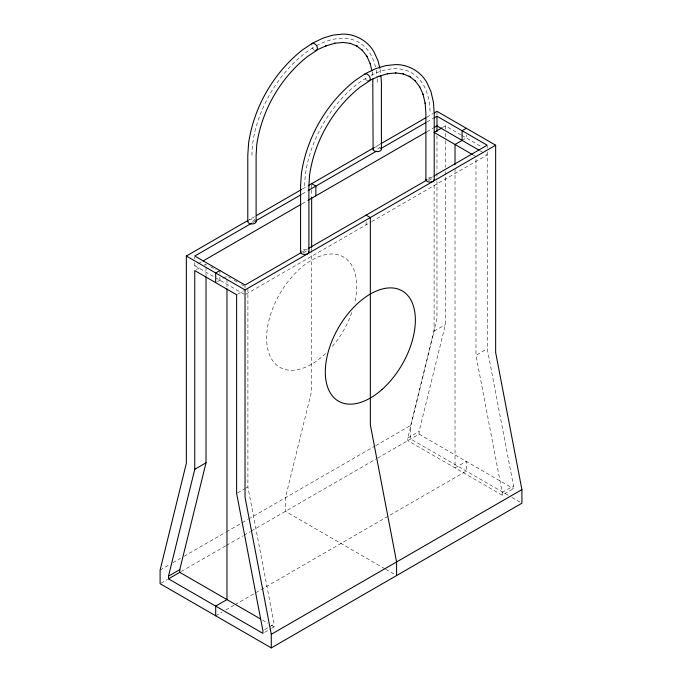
<?xml version="1.0" encoding="UTF-8"?>
<svg xmlns="http://www.w3.org/2000/svg" width="682" height="682" viewBox="0 0 682 682"><rect width="100%" height="100%" fill="white"/><g stroke="black" fill="none" stroke-linecap="round" stroke-linejoin="round"><path stroke-width="0.51" stroke-dasharray="3.41 2.56" d="M508.235 495.311L410.717 439.012L410.717 425.423L436.966 318.579L436.966 178.292M487.212 152.009L487.246 348.792L513.503 485.959L513.503 488.662L502.225 495.166L407.836 440.674L407.836 437.972L434.093 331.128L434.093 182.341M377.547 458.159L419.115 434.161L419.115 431.459L445.372 324.615L445.372 175.837M254.531 216.663L249.007 219.86A4.16 2.404 0 0 1 254.889 219.86L250.473 222.409M302.441 189.008L307.974 185.811M379.84 144.32L374.316 147.508A4.16 2.404 0 0 1 380.198 147.508L375.782 150.057M426.83 117.193L433.283 113.468M252.579 222.664L255.332 221.079M302.117 194.063L307.625 190.883M426.881 122.035L433.3 118.327M194.788 262.817L194.788 265.733L197.541 264.139M198.453 263.61L202.128 261.496M302.117 203.765L307.625 200.585M426.881 131.737L433.3 128.028M196.484 269.578L200.823 267.071M204.293 265.068L206.024 264.07L206.024 266.193M442.763 127.389L445.372 125.889L460.844 134.823M217.379 281.692L222.554 278.708M223.44 278.196L226.97 276.159M462.089 140.415L466.309 137.977L466.309 135.07M301.904 252.204L307.412 249.024M427.58 179.647L433.087 176.468M303.277 252.886L307.684 250.345A4.16 2.404 0 0 0 301.802 250.345M428.586 180.542L432.993 177.993A4.16 2.404 0 0 0 427.111 177.993M237.498 294.257L243.568 290.754M245.946 294.206L370.71 222.179M371.622 221.65L487.212 154.916L484.518 153.365M434.093 331.128L445.372 324.615M237.498 492.984L245.307 488.483M246.176 487.98L247.907 486.974L247.907 288.247M502.225 495.166L502.225 492.472L475.976 355.305L487.246 348.792M160.1 570.118L169.306 564.798M172.998 562.667L180.363 558.413M184.055 556.29L225.512 532.352M226.433 531.815L241.181 523.307M242.101 522.77L247.626 519.582M248.546 519.053L374.776 446.173M375.705 445.636L410.717 425.423M407.836 437.972L419.115 431.459M161.02 583.17L167.465 579.453M181.284 571.473L225.512 545.932M226.433 545.404L243.022 535.83M243.943 535.293L250.396 531.576M251.317 531.039L376.626 458.696M215.691 615.803L222.144 612.078M225.827 609.955L234.122 605.164M235.043 604.636L466.309 471.109L466.309 461.407L455.03 467.92L455.03 167.891M264.625 629.648L274.164 624.141L247.907 486.974M502.225 492.472L513.503 485.959M264.625 632.35L270.694 628.847M271.564 628.344L274.164 626.843L274.164 624.141M367.632 81.03L365.484 79.138L364.461 76.154M461.757 135.351L480.878 146.391M480.034 150.773L483.623 152.845M473.24 155.002L475.976 156.579L475.976 355.305M210.576 266.696L216.041 269.85M228.785 277.207L230.61 278.265M234.25 280.362L237.89 282.467M241.53 284.573L244.267 286.15M194.788 265.733L214.523 277.122M215.427 277.642L244.13 294.223M419.115 434.161L513.503 488.662M511.875 497.417L521.901 503.205M384.75 568.711L285.408 511.355L285.408 497.775L311.657 390.922L311.657 252.707M385.662 569.24L396.592 575.557M262.365 620.032L267.813 623.178M271.436 625.266L274.164 626.843M314.368 50.323L312.356 48.09L311.657 45.106M380.096 69.291L380.769 73.767M372.398 72.897L372.346 72.471L372.722 77.774M487.212 146.187L487.212 148.13M445.372 125.889L445.372 129.077M445.372 133.322L445.372 139.699M445.372 140.765L445.372 167.329M445.372 171.583L445.372 174.771M436.966 111.337L436.966 115.59M436.966 135.786L436.966 171.915M436.966 172.981L436.966 177.226M366.123 221.914L366.123 224.83M311.657 184.745L311.657 188.991M311.657 190.056L311.657 196.425M311.657 248.461L311.657 251.649M245.034 286.005L245.034 287.949M226.97 279.356L226.97 286.798M219.911 270.532L219.911 273.448M219.911 277.327L219.911 280.234M206.024 267.259L206.024 275.758M194.788 257.003L194.788 258.938M325.578 353.557A63.682 36.768 -60 0 1 266.875 343.43A63.682 36.768 -60 0 1 316.363 257.711A63.682 36.768 -60 0 1 354.487 303.481M351.784 312.586A63.682 36.768 -60 0 1 330.693 348.28M316.388 45.796A88.609 51.159 -60 0 1 375.953 69.061M376.149 70.067A88.609 51.159 -60 0 1 377.095 77.91M377.155 78.907A88.609 51.159 -60 0 1 377.257 82.974M251.948 155.326A88.609 51.159 -60 0 1 314.598 46.802M370.974 75.335A88.609 51.159 -60 0 1 430.052 113.459M304.743 185.802A88.609 51.159 -60 0 1 367.402 77.288"/><path stroke-width="1.02" d="M168.497 576.154L194.754 469.31L194.754 270.584L236.628 294.76L236.628 493.487L262.885 630.654L262.885 633.348L168.497 578.856L168.497 576.154L179.775 569.649L206.024 462.797L206.024 276.824M311.879 44.1L312.688 43.111L323.046 38.098L332.969 35.123L342.901 34.1C355.629 33.981 367.845 41.031 374.103 52.113L378.186 61.227L379.857 68.285M364.674 74.585L365.484 73.596L375.842 68.584L385.765 65.6L395.705 64.585C408.433 64.466 420.641 71.516 426.906 82.599L430.99 91.712L433.42 102.223L434.212 113.365L434.212 179.69M434.204 112.931L436.966 111.337L495.652 145.215L495.652 352.458L521.901 489.616L521.901 503.205L271.283 647.9L160.1 583.707L160.1 570.118L186.348 463.274L186.348 256.031L248.086 220.388M256.372 215.606L301.521 189.536M308.895 185.282L373.395 148.045M380.761 143.791L425.909 117.722M251.667 223.193L194.788 256.031L245.034 285.042L300.992 252.732M256.253 220.55L301.197 194.592M308.537 190.355L376.421 151.165M381.008 148.514L425.96 122.564M434.221 117.798L436.966 116.213L487.212 145.215L434.008 175.939M203.04 260.967L301.197 204.293M308.537 200.056L425.96 132.265M434.221 127.5L436.966 125.906L479.139 150.253M441.902 127.892L434.093 132.393L472.336 154.473M219.911 270.532L215.691 272.971L215.691 282.672M466.309 128.276L462.089 130.714L462.089 140.415L455.03 144.49L455.03 164.703M308.332 248.495L426.668 180.176M186.348 256.031L245.034 289.91L495.652 145.215M194.754 469.31L206.024 462.797M168.497 578.856L179.775 572.343L260.55 618.983M271.283 647.9L271.283 634.311L521.901 489.616M315.289 50.673L326.158 45.805L325.757 45.967L334.956 43.213L334.487 43.29L343.191 42.429L342.679 42.412L350.684 43.452L350.173 43.333L357.3 46.248L356.388 45.72L362.474 50.434L362.108 50.05L367.018 56.461L366.745 56.035L370.352 63.997L370.19 63.554L371.954 71.03M368.092 81.158L378.953 76.282L378.553 76.452L387.751 73.69L387.282 73.775L395.986 72.914L395.475 72.897L403.488 73.937L402.977 73.818L410.104 76.734L409.183 76.196L415.27 80.919L414.912 80.536L419.814 86.946L419.549 86.512L423.155 94.483L422.985 94.039L425.193 103.383L425.142 102.956L425.892 113.553L425.892 179.69M311.657 183.688L315.877 186.118L315.877 195.819M366.123 215.128L370.343 217.567L370.343 424.801L396.592 561.968L396.592 575.557M271.283 634.311L245.034 497.152L245.034 289.91M380.914 75.787L381.417 82.88L381.417 149.213M372.798 78.831L373.097 149.213M436.966 116.213L436.966 125.906M436.966 126.221L436.966 131.532M311.657 197.49L311.657 247.404M308.903 252.042L308.903 185.896L309.611 174.737C314.734 140.594 333.242 108.549 360.249 87.032L369.644 80.783C371.716 78.225 368.306 73.153 365.16 73.784L354.947 80.638C326.397 103.383 306.84 137.252 301.427 173.347L300.583 185.709L300.583 252.042M256.108 221.556L256.108 155.419L256.807 144.26C261.939 110.109 280.438 78.063 307.454 56.546L316.84 50.306C318.92 47.749 315.51 42.668 312.356 43.298L302.152 50.153C273.601 72.897 254.045 106.767 248.623 142.862L247.788 155.232L247.788 221.556M226.97 288.929L226.97 599.597L215.691 606.102L215.691 615.803M179.775 569.649L179.775 572.343M380.965 148.122A4.16 2.404 0 0 1 377.581 151.609A4.16 2.404 0 0 1 373.301 148.471M434.161 179.315A4.16 2.404 0 0 1 430.052 182.094A4.16 2.404 0 0 1 425.943 179.315M256.057 221.181A4.16 2.404 0 0 1 251.948 223.96A4.16 2.404 0 0 1 247.839 221.181M308.699 251.3A4.16 2.404 0 0 1 304.419 254.437A4.16 2.404 0 0 1 301.035 250.95M381.997 389.516A63.682 36.768 -60 0 0 402.184 290.873A63.682 36.768 -60 0 0 326.84 357.675A63.682 36.768 -60 0 0 381.997 389.516"/></g></svg>
